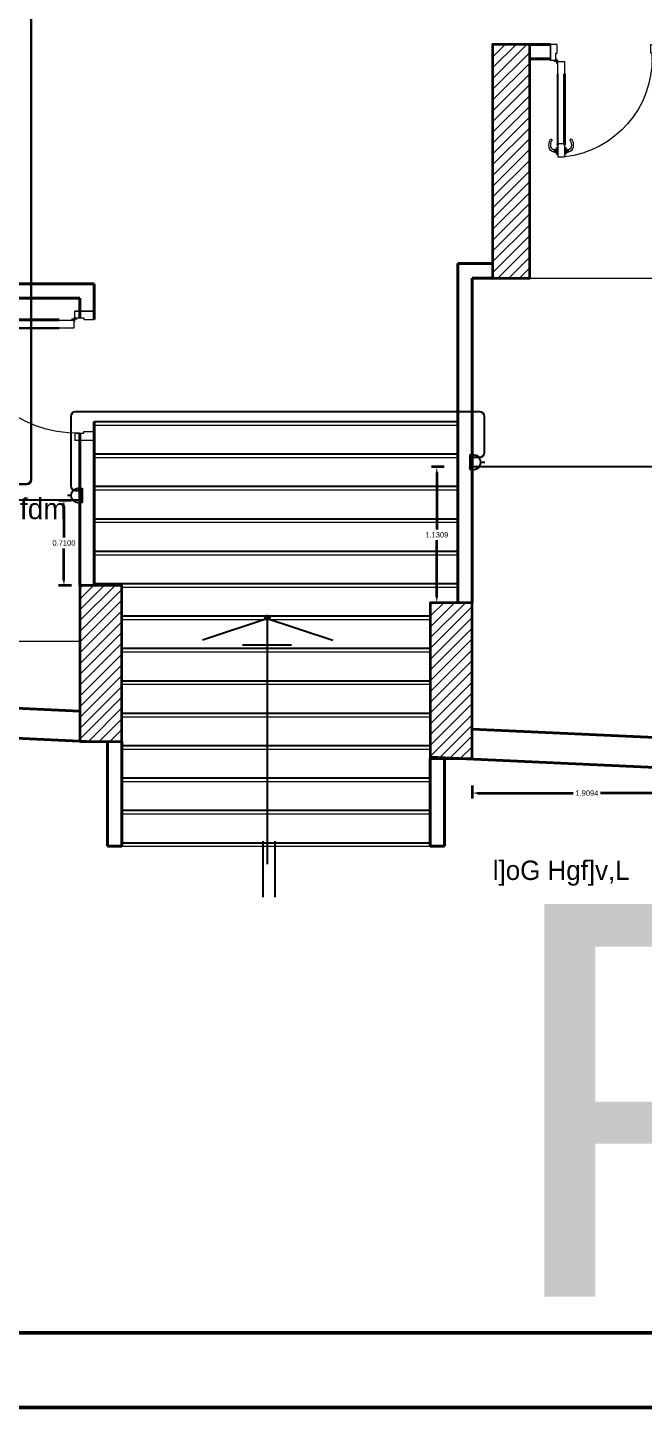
# Model space of a CAD drawing. Header units: inches. Extents: x 3955 to 4125, y 4886 to 4983.
# Drawn here: x 4024.25 to 4029.38, y 4916.64 to 4928.14 of the extents above; entities that cross this region are included whole.
import ezdxf

# ---------------------------------------------------------------- set-up
doc = ezdxf.new("R2010")
doc.units = ezdxf.units.IN
doc.header["$MEASUREMENT"] = 0
doc.linetypes.add('ACAD_ISO03W100', pattern=[30, 12, -18])
doc.layers.get('0').update_dxf_attribs({"lineweight": 35})
doc.layers.get('Defpoints').update_dxf_attribs({"lineweight": 25})
for name, color, linetype, lineweight in [('Column(S)', 24, 'Continuous', 35), ('DIM', 6, 'Continuous', 20), ('DIM IN', 12, 'Continuous', 15), ('DOOR', 24, 'Continuous', 18), ('HA', 252, 'Continuous', 18), ('hatch col(S)', 45, 'Continuous', 15), ('Shop Drawing', 3, 'Continuous', 30), ('t 22', 220, 'Continuous', 20), ('TEXT', 152, 'Continuous', 30), ('walls', 7, 'Continuous', 40)]:
    doc.layers.add(name, color=color, linetype=linetype, lineweight=lineweight)
for name, color, linetype in [('E-POWER', 3, 'Continuous'), ('finish', 32, 'Continuous'), ('N Wiring', 255, 'Continuous'), ('UMG-ML', 251, 'Continuous')]:
    doc.layers.add(name, color=color, linetype=linetype)
doc.styles.add('SOSA', font='sosa.shx')
doc.styles.get("Standard").update_dxf_attribs({"font": 'arial.ttf'})
doc.dimstyles.get("Standard").update_dxf_attribs({"dimtxt": 0.18, "dimasz": 0.18, "dimexe": 0.18, "dimexo": 0.0625, "dimgap": 0.09, "dimtad": 0, "dimtih": 1, "dimtoh": 1, "dimdec": 4, "dimzin": 0, "dimdsep": 46, "dimtxsty": 'Standard', "dimcen": 0.09, "dimadec": 0, "dimazin": 0, "dimtfac": 1, "dimtdec": 4, "dimtofl": 0, "dimtmove": 0, "dimatfit": 3, "dimfxl": 1, "dimtolj": 1, "dimtzin": 0, "dimarcsym": 0})

# ---------------------------------------------------------------- blocks, each defined once
blk = doc.blocks.new('A$C1AF40C6D')
at = {"layer": 'UMG-ML', "color": 244, "true_color": 0x991b1e}
for p, q in [((0.483, 1.886), (0.483, 2.351)), ((0.583, 1.886), (0.583, 2.351)), ((0.543, 2.078), (0.543, 0)), ((0.343, 0.251), (0.753, 0.251)), ((0.571, 0.021), (0, 0.211)), ((0.516, 0.021), (1.086, 0.211))]:
    blk.add_line(p, q, dxfattribs=at)
blk = doc.blocks.new('A$C73D03C2A')
at = {"layer": 'DOOR', "linetype": 'Continuous'}
for p, q in [((0.0412, 0.8522), (0.0412, 0.8715)), ((0.0463, 0.8522), (0.0463, 0.8715)), ((0.0466, 0.8522), (0.0466, 0.8721)), ((0.0529, 0.8721), (0.0466, 0.8721)), ((0.0529, 0.8522), (0.0466, 0.8522)), ((0.0529, 0.8522), (0.0529, 0.8721)), ((0.0551, 0.8453), (0.0551, 0.879)), ((0.0605, 0.879), (0.0551, 0.879)), ((0.0605, 0.8453), (0.0551, 0.8453)), ((0.0605, 0.8351), (0.0605, 0.8895)), ((0.0605, 0.8895), (0.0714, 0.8895)), ((0.0714, 0.8128), (0.0714, 0.9107)), ((0.0714, 0.9107), (0.1258, 0.9107)), ((0.1258, 0.8128), (0.1258, 0.9107)), ((0.1367, 0.8895), (0.1258, 0.8895)), ((0.1367, 0.8351), (0.1367, 0.8895)), ((0.1367, 0.879), (0.1421, 0.879)), ((0.1367, 0.8453), (0.1421, 0.8453)), ((0.1421, 0.8453), (0.1421, 0.879)), ((0.1443, 0.8721), (0.1506, 0.8721)), ((0.1443, 0.8522), (0.1443, 0.8721)), ((0.1443, 0.8522), (0.1506, 0.8522)), ((0.1506, 0.8522), (0.1506, 0.8721)), ((0.156, 0.8721), (0.1558, 0.8721)), ((0.156, 0.8522), (0.156, 0.8721)), ((0.0714, 0.8351), (0.0605, 0.8351)), ((0.0659, 0.2365), (0.0659, 0.8124)), ((0.0706, 0.8171), (0.0706, 0.8076)), ((0.0714, 0.8128), (0.0714, 0.2363)), ((0.0757, 0.8128), (0.0714, 0.8128)), ((0.0757, 0.8019), (0.0757, 0.8128)), ((0.0757, 0.8019), (0.0757, 0.2363)), ((0.0757, 0.8019), (0.1214, 0.8019)), ((0.1214, 0.8019), (0.1214, 0.8128)), ((0.1214, 0.8128), (0.1258, 0.8128)), ((0.1214, 0.8019), (0.1214, 0.2363)), ((0.1258, 0.8351), (0.1367, 0.8351)), ((0.1258, 0.8128), (0.1258, 0.2363)), ((0.1266, 0.8171), (0.1266, 0.8076)), ((0.1313, 0.2365), (0.1313, 0.8124)), ((0.0714, 0.2363), (0.0714, 0.1384)), ((0.1258, 0.1384), (0.1258, 0.2363)), ((0.0127, 0), (0.0127, 0.1306)), ((0.0563, 0.1306), (0.0127, 0.1306)), ((0.0563, 0.1306), (0.0563, 0.0707)), ((0.0714, 0.1384), (0.1258, 0.1384)), ((0.8351, 0.1306), (0.8351, 0.0707)), ((0.8351, 0.1306), (0.8839, 0.1306)), ((0.8839, 0), (0.8839, 0.1306)), ((0.0671, 0), (0.0127, 0)), ((0.0563, 0.0707), (0.0671, 0.0707)), ((0.0671, 0.0707), (0.0671, 0)), ((0.8242, 0.0707), (0.8242, 0)), ((0.8351, 0.0707), (0.8242, 0.0707)), ((0.8242, 0), (0.8839, 0))]:
    blk.add_line(p, q, dxfattribs=at)
at = {"layer": 'DOOR'}
for p, q in [((0.0127, 0.1307), (0.0127, 0)), ((0.0127, 0.1307), (0.0127, 0)), ((0.0127, 0.1307), (0.0127, 0)), ((0.0435, 0.1345), (0.0822, 0.1345)), ((0.0563, 0.1306), (0.0714, 0.1384)), ((0.0638, 0.1538), (0.0638, 0.1152))]:
    blk.add_line(p, q, dxfattribs=at)
at = {"layer": 'DOOR', "linetype": 'Continuous'}
blk.add_circle((0.0638, 0.1345), 0.00617, dxfattribs=at)
for centre, radius, start, end in [((0.0462, 0.8251), 0.0459, 96.27656, 172.49463), ((0.0462, 0.8251), 0.0297, 99.70891, 172.49463), ((0.0437, 0.8715), 0.00259, 0, 180), ((0.0437, 0.8522), 0.00259, 180, 0), ((0.1532, 0.8721), 0.00262, 0, 192.45107), ((0.1532, 0.8522), 0.00262, 167.54893, 0), ((0.151, 0.8244), 0.0459, 7.50537, 83.72344), ((0.151, 0.8244), 0.0297, 7.50537, 80.29109), ((0.1052, 0.8173), 0.1054, 172.49463, 205.98988), ((0.0179, 0.7732), 0.00773, 195.29128, 36.68849), ((0.106, 0.8158), 0.0903, 171.58976, 204.90774), ((0.0706, 0.8124), 0.00476, 90, 270), ((0.1266, 0.8124), 0.00476, 270, 90), ((0.1793, 0.7725), 0.00773, 143.31151, 344.70872), ((0.0912, 0.8151), 0.0903, 335.09226, 8.41024), ((0.092, 0.8166), 0.1054, 334.01012, 7.50537)]:
    blk.add_arc(centre, radius, start, end, dxfattribs=at)
at = {"layer": 'DOOR'}
blk.add_arc((0.0349, 0.1156), 0.8003, 358.92889, 83.4773, dxfattribs=at)
blk = doc.blocks.new('S1')
for p, q in [((-147, 0), (147, 0)), ((0, 180), (0, 260))]:
    blk.add_line(p, q)
blk.add_lwpolyline([(147, 0), (-147, 0), (-147, -48), (147, -48)], close=True)
for centre in [(-99, -24), (99, -24)]:
    blk.add_circle(centre, 22.2)
at = {"linetype": 'Continuous'}
blk.add_arc((0, 30), 150, 348.4616, 191.5384, dxfattribs=at)
blk = doc.blocks.new('*D366')
at = {"layer": 'Defpoints', "color": 0}
for p in [(3538.128, 1326.553, 0), (3537.985, 1325.843), (3538.128, 1325.843, 0)]:
    blk.add_point(p, dxfattribs=at)
at = {"layer": 'DIM', "color": 0, "lineweight": -2, "transparency": 16777216}
for p, q in [((3538.047, 1326.553), (3537.94, 1326.553)), ((3537.985, 1326.508), (3537.985, 1326.244)), ((3537.985, 1325.888), (3537.985, 1326.153)), ((3538.047, 1325.843), (3537.94, 1325.843))]:
    blk.add_line(p, q, dxfattribs=at)
at = {"layer": 'DIM', "color": 0, "transparency": 16777216}
for points in [[(3537.977, 1326.508), (3537.992, 1326.508), (3537.985, 1326.553)], [(3537.977, 1325.888), (3537.992, 1325.888), (3537.985, 1325.843)]]:
    blk.add_solid(points, dxfattribs=at)
at = {"layer": 'DIM', "color": 0, "transparency": 16777216, "insert": (3537.985, 1326.198), "char_height": 0.045, "attachment_point": 5}
blk.add_mtext('\\A1;0.7100', dxfattribs=at)
blk = doc.blocks.new('*D367')
at = {"layer": 'Defpoints', "color": 0}
for p in [(3541.377, 1326.831, 0), (3541.092, 1325.7), (3541.377, 1325.7, 0)]:
    blk.add_point(p, dxfattribs=at)
at = {"layer": 'DIM', "color": 0, "lineweight": -2, "transparency": 16777216}
for p, q in [((3541.154, 1326.831), (3541.047, 1326.831)), ((3541.092, 1326.786), (3541.092, 1326.311)), ((3541.092, 1325.745), (3541.092, 1326.22)), ((3541.154, 1325.7), (3541.047, 1325.7))]:
    blk.add_line(p, q, dxfattribs=at)
at = {"layer": 'DIM', "color": 0, "transparency": 16777216}
for points in [[(3541.084, 1326.786), (3541.099, 1326.786), (3541.092, 1326.831)], [(3541.084, 1325.745), (3541.099, 1325.745), (3541.092, 1325.7)]]:
    blk.add_solid(points, dxfattribs=at)
at = {"layer": 'DIM', "color": 0, "transparency": 16777216, "insert": (3541.092, 1326.266), "char_height": 0.045, "attachment_point": 5}
blk.add_mtext('\\A1;1.1309', dxfattribs=at)
blk = doc.blocks.new('*D368')
at = {"layer": 'Defpoints', "color": 0}
for p in [(3541.387, 1324.549, 0), (3543.296, 1324.549, 0), (3541.387, 1324.113)]:
    blk.add_point(p, dxfattribs=at)
at = {"layer": 'DIM', "color": 0, "lineweight": -2, "transparency": 16777216}
for p, q in [((3541.387, 1324.176), (3541.387, 1324.068)), ((3541.432, 1324.113), (3542.228, 1324.113)), ((3543.251, 1324.113), (3542.455, 1324.113)), ((3543.296, 1324.176), (3543.296, 1324.068))]:
    blk.add_line(p, q, dxfattribs=at)
at = {"layer": 'DIM', "color": 0, "transparency": 16777216}
for points in [[(3541.432, 1324.121), (3541.432, 1324.106), (3541.387, 1324.113)], [(3543.251, 1324.121), (3543.251, 1324.106), (3543.296, 1324.113)]]:
    blk.add_solid(points, dxfattribs=at)
at = {"layer": 'DIM', "color": 0, "transparency": 16777216, "insert": (3542.342, 1324.113), "char_height": 0.045, "attachment_point": 5}
blk.add_mtext('\\A1;1.9094', dxfattribs=at)
blk = doc.blocks.new('A$C606D7A20')
at = {"layer": 'hatch col(S)', "ltscale": 2.5}
h = blk.add_hatch(dxfattribs=at)
h.set_pattern_fill('ANSI31', color=256, scale=0.02, angle=-360)
h.set_pattern_definition([(45, (-332.46777, 280.47419), (-0.044901281, 0.044901281), [])])
h.paths.add_polyline_path([(13.98759, -10.71385), (13.98759, -10.46432), (13.67759, -10.46432), (13.67759, -12.41074), (13.98759, -12.41074)])
h = blk.add_hatch(dxfattribs=at)
h.set_pattern_fill('ANSI31', color=256, scale=0.02, angle=-360)
h.set_pattern_definition([(45, (-628.543374, 318.91289), (-0.0449012806, 0.0449012806), [])])
h.paths.add_polyline_path([(10.5889, -14.97298), (10.23893, -14.97298), (10.23891, -16.27289), (10.5889, -16.27298)])
h = blk.add_hatch(dxfattribs=at)
h.set_pattern_fill('ANSI31', color=256, scale=0.02, angle=-360)
h.set_pattern_definition([(45, (-625.6245, 318.76956), (-0.0449012806, 0.0449012806), [])])
h.paths.add_polyline_path([(13.50778, -15.11631), (13.1578, -15.11631), (13.15779, -16.41622), (13.50777, -16.41631)])
at = {"layer": 'Column(S)', "ltscale": 2.5}
for points in [[(13.67759, -12.41074), (13.98759, -12.41074), (13.98759, -10.71385), (13.98759, -10.71385), (13.98759, -10.46432), (13.67759, -10.46432)], [(10.23891, -16.27298), (10.58891, -16.27298), (10.58891, -14.97298), (10.23891, -14.97298)], [(13.15779, -16.41631), (13.50779, -16.41631), (13.50779, -15.11631), (13.15779, -15.11631)]]:
    blk.add_lwpolyline(points, close=True, dxfattribs=at)
at = {"layer": 'DIM IN', "linetype": 'ACAD_ISO03W100', "ltscale": 0.5}
blk.add_line((13.98759, -12.41074), (17.09757, -12.41074), dxfattribs=at)
at = {"layer": 'DIM IN', "ltscale": 2.5}
blk.add_line((6.84571, -15.43637), (10.23891, -15.43637), dxfattribs=at)
at = {"layer": 'HA', "linetype": 'ACAD_ISO03W100'}
for points in [[(10.58891, -16.28534), (0, -15.79874), (0, 0), (31.54099, 0)], [(38.34643, -17.56091), (13.15779, -16.40339)]]:
    blk.add_lwpolyline(points, dxfattribs=at)
at = {"layer": 'N Wiring'}
for points in [[(15.72063, -10.57586), (15.72063, -13.94544, -0.41421356), (15.68063, -13.98544), (13.49817, -13.98544)], [(10.24854, -14.18335), (10.20504, -14.18335, -0.41421356), (10.16504, -14.14335), (10.16504, -13.56352, -0.41421356), (10.20504, -13.52352), (13.56788, -13.52352, -0.41421356), (13.60788, -13.56352), (13.60788, -13.86579, -0.41421356), (13.56788, -13.90579), (13.49817, -13.90579), (13.49817, -13.98544), (13.49817, -13.98544)], [(10.24854, -14.263), (7.87027, -14.263, 0.41421356), (7.83027, -14.303), (7.83027, -15.91939)]]:
    blk.add_lwpolyline(points, format="xyb", dxfattribs=at)
at = {"layer": 'Shop Drawing', "color": 6}
blk.add_lwpolyline([(10.71048, -7.43015), (9.87292, -7.43015, 0.41421356), (9.83292, -7.47015), (9.83292, -14.08937, -0.41421356), (9.79292, -14.12937), (7.80903, -14.12937)], format="xyb", dxfattribs=at)
at = {"layer": 't 22', "color": 251, "linetype": 'ACAD_ISO03W100', "ltscale": 0.5, "true_color": 0x636466}
for p, q in [((10.35891, -13.63648), (13.38779, -13.63648)), ((10.35891, -13.90648), (13.38779, -13.90648)), ((10.35891, -14.17648), (13.38779, -14.17648)), ((10.35891, -14.44648), (13.38779, -14.44648)), ((10.35891, -14.71648), (13.38779, -14.71648)), ((10.58891, -14.98648), (13.38779, -14.98648)), ((10.58891, -15.25648), (13.15779, -15.25648)), ((10.58891, -15.52648), (13.15779, -15.52648)), ((10.58891, -15.79648), (13.15779, -15.79648)), ((10.58891, -16.06648), (13.15779, -16.06648)), ((10.58891, -16.33648), (13.15779, -16.33648)), ((10.58891, -16.60648), (13.15779, -16.60648)), ((10.58891, -16.87648), (13.15779, -16.87648)), ((10.58891, -17.14648), (13.15779, -17.14648))]:
    blk.add_line(p, q, dxfattribs=at)
at = {"layer": 'UMG-ML', "ltscale": 2.5}
for p, q in [((10.35891, -13.60648), (13.38779, -13.60648)), ((10.35891, -13.87648), (13.38779, -13.87648)), ((10.35891, -14.14648), (13.38779, -14.14648)), ((10.35891, -14.41648), (13.38779, -14.41648)), ((10.35891, -14.68648), (13.38779, -14.68648)), ((10.35891, -14.95648), (13.38779, -14.95648)), ((10.58891, -15.22648), (13.15779, -15.22648)), ((10.58891, -15.49648), (13.15779, -15.49648)), ((10.58891, -15.76648), (13.15779, -15.76648)), ((10.58891, -16.03648), (13.15779, -16.03648)), ((10.58891, -16.30648), (13.15779, -16.30648)), ((10.58891, -16.57648), (13.15779, -16.57648)), ((10.58891, -16.84648), (13.15779, -16.84648)), ((10.58891, -17.11648), (13.15779, -17.11648))]:
    blk.add_line(p, q, dxfattribs=at)
at = {"layer": 'walls', "ltscale": 2.5}
for p, q in [((14.16035, -10.46435), (13.98759, -10.46432)), ((14.16035, -10.58435), (13.98757, -10.58432)), ((13.38779, -15.11631), (13.38779, -12.29074)), ((13.38779, -12.51391), (13.38779, -12.29074)), ((13.67759, -12.29074), (13.38779, -12.29074)), ((13.50779, -15.11631), (13.50779, -12.41074)), ((13.50779, -12.50048), (13.50779, -12.41074)), ((13.67759, -12.41074), (13.50779, -12.41074)), ((9.06771, -12.45912), (10.35891, -12.45912)), ((10.01023, -12.45812), (10.35891, -12.45812)), ((10.35891, -12.7551), (10.35891, -12.45912)), ((9.06771, -12.57912), (10.23891, -12.57912)), ((10.01364, -12.57812), (10.23891, -12.57812)), ((10.23891, -12.74167), (10.23891, -12.57912)), ((10.35891, -14.97298), (10.35891, -13.60648)), ((10.23891, -14.97298), (10.23891, -13.70318)), ((10.29771, -16.27298), (-0.00012, -15.80035)), ((10.23891, -16.0204), (6.26891, -15.83805)), ((16.97779, -16.32994), (13.50779, -16.17055)), ((10.46891, -17.14648), (10.46891, -16.27298)), ((10.58891, -17.14648), (10.58891, -16.27298)), ((38.11783, -17.54981), (13.15779, -16.40425)), ((13.15779, -17.14648), (13.15779, -16.41631)), ((13.27779, -17.14648), (13.27779, -16.41631)), ((10.58891, -17.14648), (10.46891, -17.14648)), ((13.15779, -17.14648), (13.27779, -17.14648))]:
    blk.add_line(p, q, dxfattribs=at)
at = {"layer": 'DOOR', "ltscale": 2.5}
for p, xscale, yscale, zscale, rotation in [((14.14724, -10.46435), -1.028836370296499, 1.028836370296499, 1.028836370296499, 180), ((10.35891, -12.6722), -1.234603644355799, 1.234603644355799, 1.234603644355799, 90)]:
    blk.add_blockref('A$C73D03C2A', p, dxfattribs=dict(at, xscale=xscale, yscale=yscale, zscale=zscale, rotation=rotation))
at = {"layer": 'E-POWER', "yscale": 0.0004022874689625001, "zscale": 0.0004022874689625001}
for p, xscale, rotation in [((13.50779, -13.94561), 0.0004022874689625001, 270), ((10.23891, -14.22318), -0.0004022874689625001, 90)]:
    blk.add_blockref('S1', p, dxfattribs=dict(at, xscale=xscale, rotation=rotation))
at = {"layer": 'finish', "ltscale": 2.5, "rotation": 180}
blk.add_blockref('A$C1AF40C6D', (12.3455, -15.21892), dxfattribs=at)
at = {"layer": 'TEXT', "linetype": 'Continuous', "ltscale": 0.09, "style": 'SOSA'}
for s, height, p in [("kthdhj 'fdm", 0.1745002, (9.00774, -14.42052, 0)), ('l]oG Hgf]v,L', 0.1615742, (13.67939, -17.4273))]:
    blk.add_text(s, height=height, dxfattribs=at).set_placement(p)
at = {"layer": 'DIM'}
for base, p1, p2, picture, middle in [((13.21247, -15.11631, 0), (13.49817, -13.98544), (13.49817, -15.11631), '*D367', (13.21247, -14.55087, 0)), ((10.10584, -14.97298, 0), (10.24854, -14.263), (10.24854, -14.97298), '*D366', (10.10584, -14.61799, 0))]:
    dim = blk.add_linear_dim(base=base, p1=p1, p2=p2, angle=90, dimstyle='Standard', dxfattribs=at)
    dim.commit()
    dim.dimension.update_dxf_attribs({"geometry": picture, "text_midpoint": middle, "insert": (-3527.87912, -1340.81648)})
dim = blk.add_linear_dim(base=(13.50779, -16.70337, 0), p1=(15.4172, -16.26789), p2=(13.50779, -16.26789), dimstyle='Standard', dxfattribs=at)
dim.commit()
dim.dimension.update_dxf_attribs({"geometry": '*D368', "text_midpoint": (14.46249, -16.70337, 0), "insert": (-3527.87912, -1340.81648)})

msp = doc.modelspace()

# ---------------------------------------------------------------- linework, layer by layer
at = {"color": 1, "lineweight": 50}
msp.add_lwpolyline([(4066.795, 4945.915), (4012.12, 4945.915), (4012.12, 4917.264), (4066.795, 4917.264)], close=True, dxfattribs=at)
at = {"color": 215, "lineweight": 50, "true_color": 0xa953a0}
msp.add_lwpolyline([(4067.51, 4916.642), (3955.211, 4916.642)], dxfattribs=at)

# ---------------------------------------------------------------- block references
msp.add_blockref('A$C606D7A20', (4014.446, 4938.465))

# ---------------------------------------------------------------- texts
at = {"color": 215, "lineweight": 50, "true_color": 0xa953a0, "insert": (4028.179, 4920.838), "char_height": 3.2726, "attachment_point": 1}
msp.add_mtext_dynamic_manual_height_columns('POWER', width=22.41548, gutter_width=1, heights=[2.471], dxfattribs=at)

doc.saveas('drawing.dxf')
